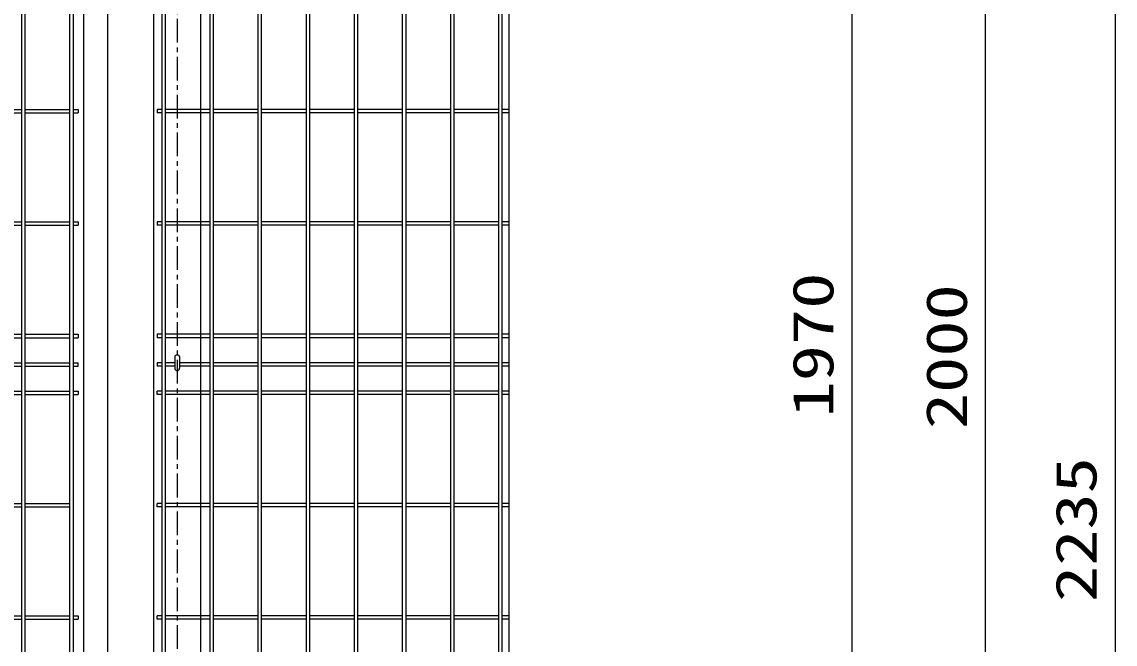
# Model space of a CAD drawing. Units: millimetres, scale not verified. Extents: x -4425 to 4425, y -3150 to 3150.
# Drawn here: x -1626 to -472, y -284 to 372 of the extents above; entities that cross this region are included whole.
import ezdxf
from ezdxf.enums import TextEntityAlignment as Align

# ---------------------------------------------------------------- set-up
doc = ezdxf.new("R2010")
doc.units = ezdxf.units.MM
doc.header["$LTSCALE"] = 20
doc.linetypes.add('USER1', pattern=[2, 1.25, -0.25, 0.25, -0.25])
for name, color, linetype, lineweight in [('0-1_0', 7, 'Continuous', 25), ('0-2_外形線', 7, 'Continuous', 25), ('0-8_J200', 3, 'Continuous', 25), ('0-A_LAYER04', 1, 'USER1', 25), ('0-B_EXTCNT-L', 4, 'Continuous', 25), ('0-C_LAYER15', 1, 'Continuous', 25), ('1-2_PRTLST-S', 7, 'Continuous', 25), ('1-7_Jﾊﾟﾈﾙ', 6, 'Continuous', 25)]:
    doc.layers.add(name, color=color, linetype=linetype, lineweight=lineweight)
doc.styles.add('ＭＳ ゴシック', font='')
doc.styles.get('ＭＳ ゴシック').set_extended_font_data('MS Gothic')

msp = doc.modelspace()

# ---------------------------------------------------------------- linework, layer by layer
at = {"layer": '0-1_0'}
msp.add_ellipse((-1462.03, 18.95), major_axis=(-2.6, 0), ratio=0.649974, start_param=3.1415927, end_param=6.2831853, dxfattribs=at)
at = {"layer": '0-2_外形線'}
for p, q in [((-1561.03, 950.3), (-1561.03, -960.7)), ((-1535.03, -960.7), (-1535.03, 950.3)), ((-1487.03, 940.3), (-1487.03, -1284.7)), ((-1437.03, -1284.7), (-1437.03, 940.3))]:
    msp.add_line(p, q, dxfattribs=at)
at = {"layer": '0-8_J200'}
for p, q in [((-1625.9, -952.9), (-1625.9, 1013.5)), ((-1622.3, -952.9), (-1622.3, 1013.5)), ((-1575.13, -952.9), (-1575.13, 1013.5)), ((-1571.53, -952.9), (-1571.53, 1013.5)), ((-1478.03, -952.9), (-1478.03, 1013.5)), ((-1474.43, -952.9), (-1474.43, 1013.5)), ((-1427.26, -952.9), (-1427.26, 1013.5)), ((-1423.66, -952.9), (-1423.66, 1013.5)), ((-1376.49, -952.9), (-1376.49, 1013.5)), ((-1372.89, -952.9), (-1372.89, 1013.5)), ((-1325.72, -952.9), (-1325.72, 1013.5)), ((-1322.12, -952.9), (-1322.12, 1013.5)), ((-1274.95, -952.9), (-1274.95, 1013.5)), ((-1271.35, -952.9), (-1271.35, 1013.5)), ((-1224.18, -952.9), (-1224.18, 1013.5)), ((-1220.58, -952.9), (-1220.58, 1013.5)), ((-1173.41, -952.9), (-1173.41, 1013.5)), ((-1169.81, -952.9), (-1169.81, 1013.5)), ((-1122.64, -952.9), (-1122.64, 1013.5)), ((-1119.04, -952.9), (-1119.04, 1013.5)), ((-1673.07, 279.88), (-1625.9, 279.88)), ((-1622.3, 279.88), (-1575.13, 279.88)), ((-1483.23, 279.88), (-1483.23, 276.28)), ((-1478.03, 279.88), (-1483.23, 279.88)), ((-1427.26, 279.88), (-1474.43, 279.88)), ((-1376.49, 279.88), (-1423.66, 279.88)), ((-1325.72, 279.88), (-1372.89, 279.88)), ((-1274.95, 279.88), (-1322.12, 279.88)), ((-1224.18, 279.88), (-1271.35, 279.88)), ((-1173.41, 279.88), (-1220.58, 279.88)), ((-1122.64, 279.88), (-1169.81, 279.88)), ((-1673.07, 276.28), (-1625.9, 276.28)), ((-1622.3, 276.28), (-1575.13, 276.28)), ((-1478.03, 276.28), (-1483.23, 276.28)), ((-1427.26, 276.28), (-1474.43, 276.28)), ((-1376.49, 276.28), (-1423.66, 276.28)), ((-1325.72, 276.28), (-1372.89, 276.28)), ((-1274.95, 276.28), (-1322.12, 276.28)), ((-1224.18, 276.28), (-1271.35, 276.28)), ((-1173.41, 276.28), (-1220.58, 276.28)), ((-1122.64, 276.28), (-1169.81, 276.28)), ((-1673.07, 161.24), (-1625.9, 161.24)), ((-1673.07, 157.64), (-1625.9, 157.64)), ((-1622.3, 161.24), (-1575.13, 161.24)), ((-1622.3, 157.64), (-1575.13, 157.64)), ((-1483.23, 161.24), (-1483.23, 157.64)), ((-1478.03, 161.24), (-1483.23, 161.24)), ((-1478.03, 157.64), (-1483.23, 157.64)), ((-1427.26, 161.24), (-1474.43, 161.24)), ((-1427.26, 157.64), (-1474.43, 157.64)), ((-1376.49, 161.24), (-1423.66, 161.24)), ((-1376.49, 157.64), (-1423.66, 157.64)), ((-1325.72, 161.24), (-1372.89, 161.24)), ((-1325.72, 157.64), (-1372.89, 157.64)), ((-1274.95, 161.24), (-1322.12, 161.24)), ((-1274.95, 157.64), (-1322.12, 157.64)), ((-1224.18, 161.24), (-1271.35, 161.24)), ((-1224.18, 157.64), (-1271.35, 157.64)), ((-1173.41, 161.24), (-1220.58, 161.24)), ((-1173.41, 157.64), (-1220.58, 157.64)), ((-1122.64, 161.24), (-1169.81, 161.24)), ((-1122.64, 157.64), (-1169.81, 157.64)), ((-1673.07, 42.6), (-1625.9, 42.6)), ((-1673.07, 39), (-1625.9, 39)), ((-1622.3, 42.6), (-1575.13, 42.6)), ((-1622.3, 39), (-1575.13, 39)), ((-1483.23, 42.6), (-1483.23, 39)), ((-1478.03, 42.6), (-1483.23, 42.6)), ((-1478.03, 39), (-1483.23, 39)), ((-1427.26, 42.6), (-1474.43, 42.6)), ((-1427.26, 39), (-1474.43, 39)), ((-1376.49, 42.6), (-1423.66, 42.6)), ((-1376.49, 39), (-1423.66, 39)), ((-1325.72, 42.6), (-1372.89, 42.6)), ((-1325.72, 39), (-1372.89, 39)), ((-1274.95, 42.6), (-1322.12, 42.6)), ((-1274.95, 39), (-1322.12, 39)), ((-1224.18, 42.6), (-1271.35, 42.6)), ((-1224.18, 39), (-1271.35, 39)), ((-1173.41, 42.6), (-1220.58, 42.6)), ((-1173.41, 39), (-1220.58, 39)), ((-1122.64, 42.6), (-1169.81, 42.6)), ((-1122.64, 39), (-1169.81, 39)), ((-1673.07, -17.4), (-1625.9, -17.4)), ((-1673.07, -21), (-1625.9, -21)), ((-1622.3, -17.4), (-1575.13, -17.4)), ((-1622.3, -21), (-1575.13, -21)), ((-1483.23, -21), (-1483.23, -17.4)), ((-1478.03, -17.4), (-1483.23, -17.4)), ((-1478.03, -21), (-1483.23, -21)), ((-1427.26, -17.4), (-1474.43, -17.4)), ((-1427.26, -21), (-1474.43, -21)), ((-1376.49, -17.4), (-1423.66, -17.4)), ((-1376.49, -21), (-1423.66, -21)), ((-1325.72, -17.4), (-1372.89, -17.4)), ((-1325.72, -21), (-1372.89, -21)), ((-1274.95, -17.4), (-1322.12, -17.4)), ((-1274.95, -21), (-1322.12, -21)), ((-1224.18, -17.4), (-1271.35, -17.4)), ((-1224.18, -21), (-1271.35, -21)), ((-1173.41, -17.4), (-1220.58, -17.4)), ((-1173.41, -21), (-1220.58, -21)), ((-1122.64, -17.4), (-1169.81, -17.4)), ((-1122.64, -21), (-1169.81, -21)), ((-1673.07, -136.05), (-1625.9, -136.05)), ((-1622.3, -136.05), (-1575.13, -136.05)), ((-1483.23, -139.65), (-1483.23, -136.05)), ((-1478.03, -136.05), (-1483.23, -136.05)), ((-1427.26, -136.05), (-1474.43, -136.05)), ((-1376.49, -136.05), (-1423.66, -136.05)), ((-1325.72, -136.05), (-1372.89, -136.05)), ((-1274.95, -136.05), (-1322.12, -136.05)), ((-1224.18, -136.05), (-1271.35, -136.05)), ((-1173.41, -136.05), (-1220.58, -136.05)), ((-1122.64, -136.05), (-1169.81, -136.05)), ((-1673.07, -139.65), (-1625.9, -139.65)), ((-1622.3, -139.65), (-1575.13, -139.65)), ((-1478.03, -139.65), (-1483.23, -139.65)), ((-1427.26, -139.65), (-1474.43, -139.65)), ((-1376.49, -139.65), (-1423.66, -139.65)), ((-1325.72, -139.65), (-1372.89, -139.65)), ((-1274.95, -139.65), (-1322.12, -139.65)), ((-1224.18, -139.65), (-1271.35, -139.65)), ((-1173.41, -139.65), (-1220.58, -139.65)), ((-1122.64, -139.65), (-1169.81, -139.65)), ((-1673.07, -254.69), (-1625.9, -254.69)), ((-1673.07, -258.29), (-1625.9, -258.29)), ((-1622.3, -254.69), (-1575.13, -254.69)), ((-1622.3, -258.29), (-1575.13, -258.29)), ((-1483.23, -258.29), (-1483.23, -254.69)), ((-1478.03, -254.69), (-1483.23, -254.69)), ((-1478.03, -258.29), (-1483.23, -258.29)), ((-1427.26, -254.69), (-1474.43, -254.69)), ((-1427.26, -258.29), (-1474.43, -258.29)), ((-1376.49, -254.69), (-1423.66, -254.69)), ((-1376.49, -258.29), (-1423.66, -258.29)), ((-1325.72, -254.69), (-1372.89, -254.69)), ((-1325.72, -258.29), (-1372.89, -258.29)), ((-1274.95, -254.69), (-1322.12, -254.69)), ((-1274.95, -258.29), (-1322.12, -258.29)), ((-1224.18, -254.69), (-1271.35, -254.69)), ((-1224.18, -258.29), (-1271.35, -258.29)), ((-1173.41, -254.69), (-1220.58, -254.69)), ((-1173.41, -258.29), (-1220.58, -258.29)), ((-1122.64, -254.69), (-1169.81, -254.69)), ((-1122.64, -258.29), (-1169.81, -258.29))]:
    msp.add_line(p, q, dxfattribs=at)
at = {"layer": '0-A_LAYER04'}
msp.add_line((-1462.03, 1015.47), (-1462.03, -1380.64), dxfattribs=at)
at = {"layer": '0-B_EXTCNT-L'}
msp.add_line((-1112.03, 1086.87), (-1112.03, -1343.3), dxfattribs=at)
at = {"layer": '0-C_LAYER15', "color": 2}
for p, q in [((-750, -917.2), (-750, 977.8)), ((-609.11, -947.2), (-609.11, 977.8)), ((-472.4, 912.8), (-472.4, -1247.2))]:
    msp.add_line(p, q, dxfattribs=at)
at = {"layer": '1-2_PRTLST-S'}
for p, q in [((-1464.63, 18.97), (-1464.63, 6.8)), ((-1459.43, 18.97), (-1459.43, 6.8))]:
    msp.add_line(p, q, dxfattribs=at)
msp.add_arc((-1462.03, 6.8), 2.6, 180, 0, dxfattribs=at)
at = {"layer": '1-7_Jﾊﾟﾈﾙ'}
for p, q in [((-1112.03, 279.88), (-1119.04, 279.88)), ((-1112.03, 276.28), (-1119.04, 276.28)), ((-1112.03, 161.24), (-1119.04, 161.24)), ((-1112.03, 157.64), (-1119.04, 157.64)), ((-1112.03, 42.6), (-1119.04, 42.6)), ((-1112.03, 39), (-1119.04, 39)), ((-1673.07, 12.6), (-1625.9, 12.6)), ((-1622.3, 12.6), (-1575.13, 12.6)), ((-1571.53, 12.6), (-1566.33, 12.6)), ((-1483.23, 12.6), (-1483.23, 9)), ((-1478.03, 12.6), (-1483.23, 12.6)), ((-1464.63, 12.6), (-1474.43, 12.6)), ((-1427.26, 12.6), (-1459.43, 12.6)), ((-1376.49, 12.6), (-1423.66, 12.6)), ((-1325.72, 12.6), (-1372.89, 12.6)), ((-1274.95, 12.6), (-1322.12, 12.6)), ((-1224.18, 12.6), (-1271.35, 12.6)), ((-1173.41, 12.6), (-1220.58, 12.6)), ((-1122.64, 12.6), (-1169.81, 12.6)), ((-1112.03, 12.6), (-1119.04, 12.6)), ((-1673.07, 9), (-1625.9, 9)), ((-1622.3, 9), (-1575.13, 9)), ((-1478.03, 9), (-1483.23, 9)), ((-1464.63, 9), (-1474.43, 9)), ((-1427.26, 9), (-1459.43, 9)), ((-1376.49, 9), (-1423.66, 9)), ((-1325.72, 9), (-1372.89, 9)), ((-1274.95, 9), (-1322.12, 9)), ((-1224.18, 9), (-1271.35, 9)), ((-1173.41, 9), (-1220.58, 9)), ((-1122.64, 9), (-1169.81, 9)), ((-1112.03, 9), (-1119.04, 9)), ((-1112.03, -17.4), (-1119.04, -17.4)), ((-1112.03, -21), (-1119.04, -21)), ((-1112.03, -136.05), (-1119.04, -136.05)), ((-1112.03, -139.65), (-1119.04, -139.65)), ((-1112.03, -254.69), (-1119.04, -254.69)), ((-1112.03, -258.29), (-1119.04, -258.29))]:
    msp.add_line(p, q, dxfattribs=at)
at = {"layer": '1-7_Jﾊﾟﾈﾙ', "color": 3}
for p, q in [((-1571.53, 276.28), (-1566.33, 276.28)), ((-1571.53, 157.64), (-1566.33, 157.64)), ((-1571.53, 39), (-1566.33, 39)), ((-1571.53, -21), (-1566.33, -21)), ((-1571.53, -258.29), (-1566.33, -258.29))]:
    msp.add_line(p, q, dxfattribs=at)
for points in [[(-1571.53, 279.88), (-1566.33, 279.88), (-1566.33, 276.28)], [(-1571.53, 161.24), (-1566.33, 161.24), (-1566.33, 157.64)], [(-1571.53, 42.6), (-1566.33, 42.6), (-1566.33, 39)], [(-1571.53, -17.4), (-1566.33, -17.4), (-1566.33, -21)], [(-1571.53, -254.69), (-1566.33, -254.69), (-1566.33, -258.29)]]:
    msp.add_lwpolyline(points, dxfattribs=at)
at = {"layer": '1-7_Jﾊﾟﾈﾙ'}
msp.add_lwpolyline([(-1571.53, 9), (-1566.33, 9), (-1566.33, 12.6)], dxfattribs=at)

# ---------------------------------------------------------------- texts
at = {"layer": '0-C_LAYER15', "color": 3, "style": 'ＭＳ ゴシック', "width": 1.3}
for s, p in [('1970', (-756.68, -45.29)), ('2000', (-615.79, -57.56)), ('2235', (-479.07, -240.06))]:
    msp.add_text(s, height=43.26, rotation=90, dxfattribs=at).set_placement(p, align=Align.BOTTOM_LEFT)

doc.saveas('drawing.dxf')
